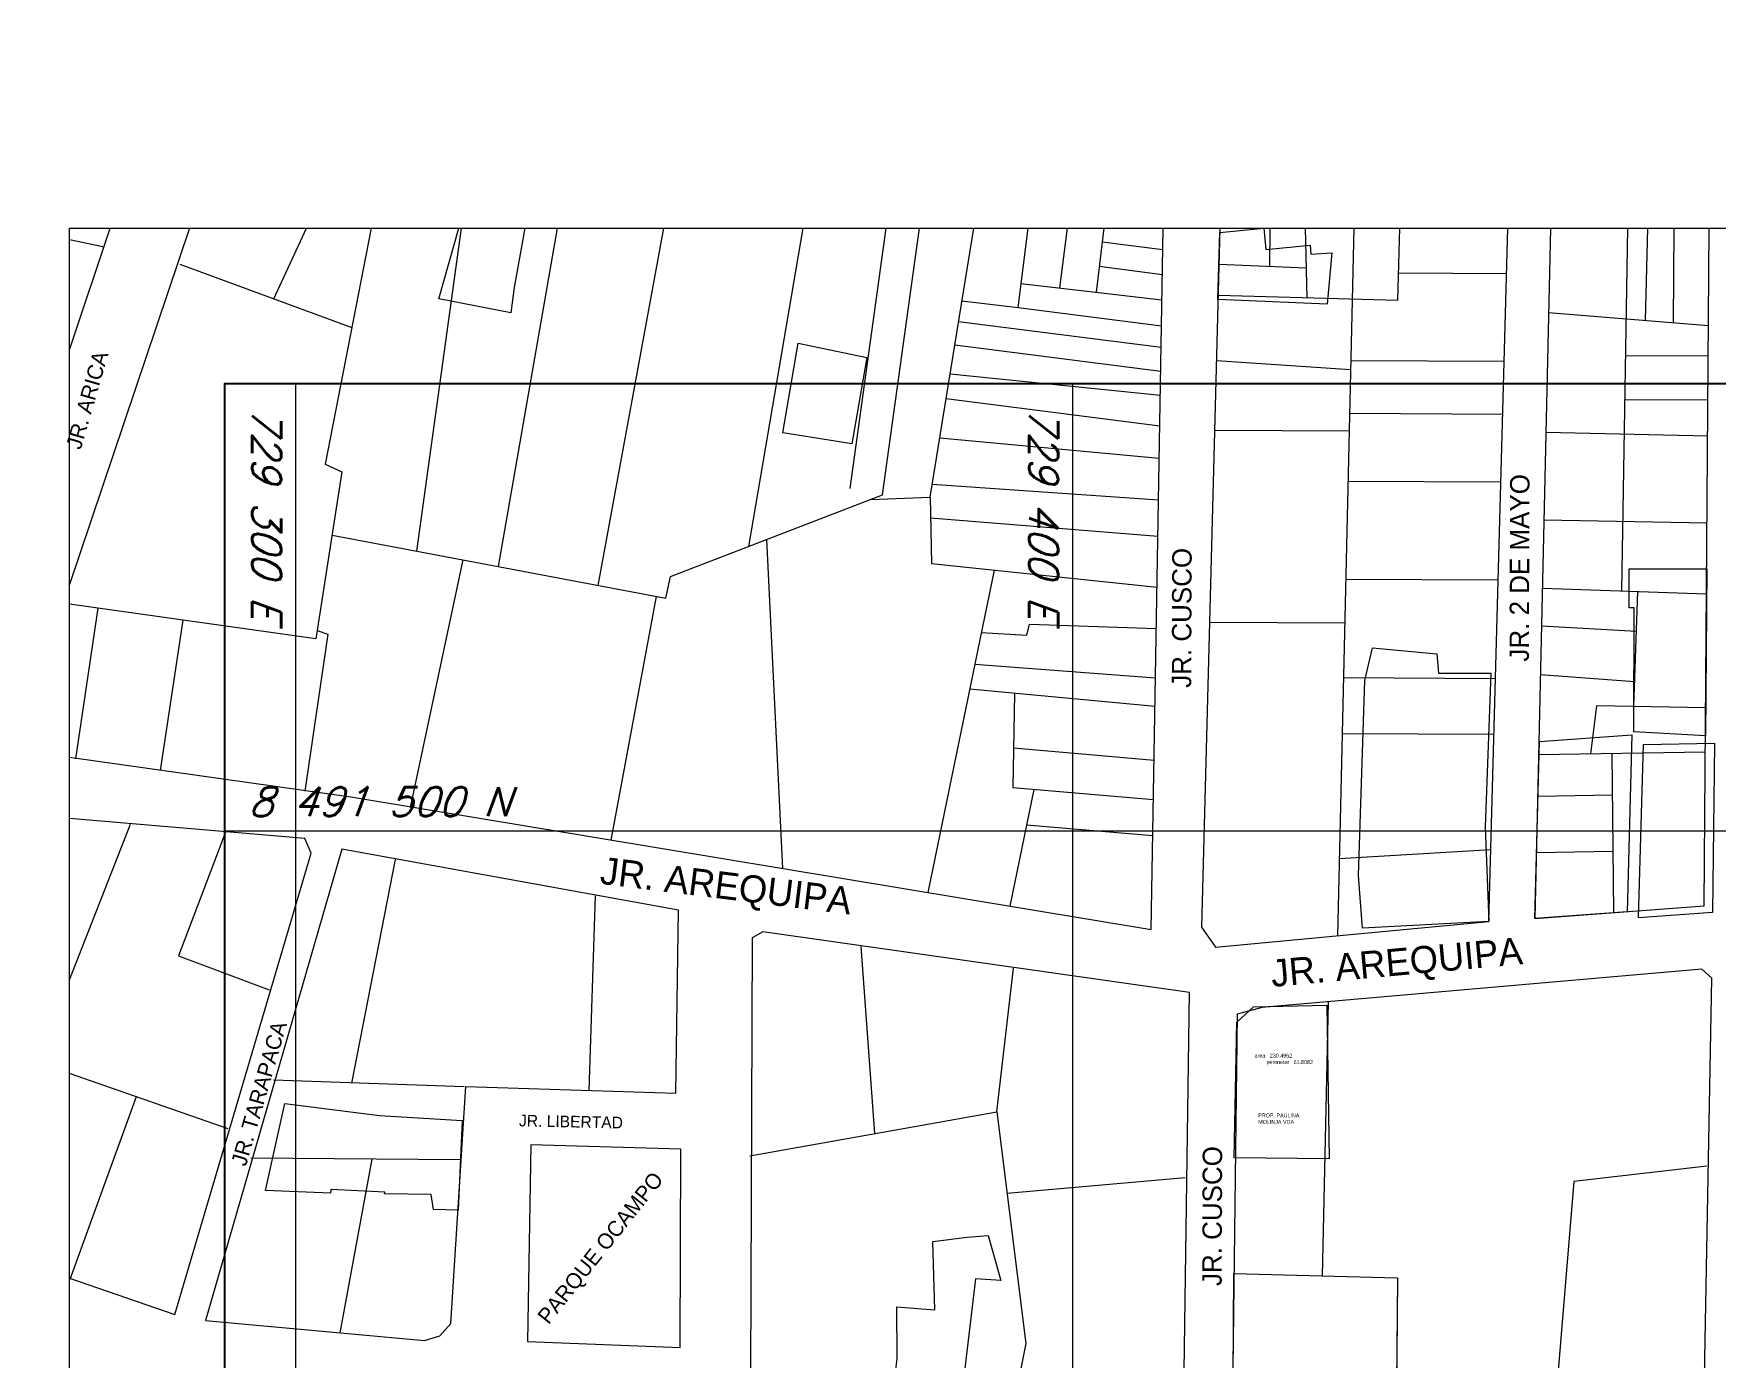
# Model space of a CAD drawing. Header units: metres. Extents: x 729055 to 735546, y 8489029 to 8491869.
# Drawn here: x 729266.3 to 729482.8, y 8491432.1 to 8491602.7 of the extents above; entities that cross this region are included whole.
import ezdxf
from ezdxf.enums import TextEntityAlignment as Align

# ---------------------------------------------------------------- set-up
doc = ezdxf.new("R2010")
doc.units = ezdxf.units.M
for name, color, linetype, lineweight in [('CATASTRO', 1, 'Continuous', 18), ('GRILLAS', 7, 'Continuous', 0), ('lotes', 146, 'Continuous', 18), ('TEXTO', 7, 'Continuous', 0)]:
    doc.layers.add(name, color=color, linetype=linetype, lineweight=lineweight)
doc.styles.add('SIMPLEX', font='simplex.shx', dxfattribs={"width": 0.75, "oblique": 20, "height": 1.75})
doc.styles.get("Standard").update_dxf_attribs({"font": 'BELL.TTF'})

msp = doc.modelspace()

# ---------------------------------------------------------------- linework, layer by layer
at = {"lineweight": 0}
for p, q in [((729330.248, 8491459.553), (729329.833, 8491434.241)), ((729349.552, 8491459.004), (729330.248, 8491459.553)), ((729349.466, 8491433.447), (729349.552, 8491459.004)), ((729329.833, 8491434.241), (729349.466, 8491433.447))]:
    msp.add_line(p, q, dxfattribs=at)
at = {"color": 5, "lineweight": -3, "flags": 128}
msp.add_lwpolyline([(729830.647, 8491557.588), (729830.647, 8491201.81), (729290.867, 8491201.81), (729290.867, 8491557.588), (729830.647, 8491557.588)], close=True, dxfattribs=at)
at = {"color": 251}
msp.add_circle((729547.655, 8491375.445), 493.151, dxfattribs=at)
at = {"layer": 'CATASTRO'}
for p, q in [((729270.867, 8491561.931), (729276.124, 8491577.588)), ((729286.321, 8491577.588), (729270.867, 8491531.7)), ((729410.095, 8491487.294), (729411.634, 8491577.588)), ((729418.924, 8491577.588), (729416.558, 8491487.603)), ((729453.56, 8491488.304), (729455.979, 8491577.588)), ((729461.472, 8491577.588), (729459.481, 8491488.712)), ((729481.276, 8491490.354), (729481.917, 8491577.588)), ((729270.867, 8491509.474), (729307.094, 8491504.366)), ((729307.094, 8491504.366), (729410.095, 8491487.294)), ((729301.151, 8491499.012), (729270.867, 8491501.603)), ((729301.959, 8491497.143), (729301.151, 8491499.012)), ((729284.432, 8491437.714), (729301.959, 8491497.143)), ((729305.903, 8491497.636), (729288.374, 8491436.93)), ((729349.265, 8491489.781), (729305.903, 8491497.636)), ((729348.925, 8491466.221), (729349.265, 8491489.781)), ((729459.481, 8491488.712), (729481.276, 8491490.354)), ((729416.558, 8491487.603), (729418.35, 8491484.998)), ((729418.35, 8491484.998), (729453.56, 8491488.304)), ((729358.726, 8491486.234), (729358.532, 8491430.171)), ((729360.112, 8491487.002), (729358.726, 8491486.234)), ((729414.999, 8491479.16), (729360.112, 8491487.002)), ((729480.939, 8491482.163), (729424.368, 8491477.236)), ((729482.265, 8491481.019), (729480.939, 8491482.163)), ((729481.045, 8491416.688), (729482.265, 8491481.019)), ((729414.236, 8491423.515), (729414.999, 8491479.16)), ((729424.368, 8491477.236), (729421.132, 8491476.386)), ((729421.132, 8491476.386), (729420.494, 8491423.015)), ((729319.963, 8491436.557), (729321.894, 8491467.076)), ((729321.894, 8491467.076), (729348.925, 8491466.221)), ((729270.867, 8491442.37), (729284.432, 8491437.714)), ((729288.374, 8491436.93), (729316.54, 8491434.349)), ((729318.554, 8491434.946), (729319.963, 8491436.557)), ((729316.54, 8491434.349), (729318.554, 8491434.946))]:
    msp.add_line(p, q, dxfattribs=at)
at = {"layer": 'GRILLAS'}
msp.add_lwpolyline([(729270.867, 8491181.81), (729270.867, 8491577.588), (729850.647, 8491577.588), (729850.647, 8491181.81)], close=True, dxfattribs=at)
for points in [[(729290.867, 8491201.81), (729830.647, 8491201.81), (729830.647, 8491557.588), (729290.867, 8491557.588), (729290.867, 8491201.81)], [(729290.867, 8491201.81), (729290.867, 8491557.588), (729830.647, 8491557.588), (729830.647, 8491201.81), (729290.867, 8491201.81)], [(729300, 8491201.81), (729300, 8491557.588)], [(729400, 8491201.81), (729400, 8491557.588)], [(729290.867, 8491500), (729830.647, 8491500)]]:
    msp.add_lwpolyline(points, dxfattribs=at)
at = {"layer": 'lotes'}
for p, q in [((729297.162, 8491568.506), (729301.357, 8491577.588)), ((729309.684, 8491577.588), (729303.776, 8491547.221)), ((729315.556, 8491536.008), (729321.313, 8491577.588)), ((729326.092, 8491534.019), (729333.688, 8491577.588)), ((729338.896, 8491531.602), (729347.38, 8491577.588)), ((729358.29, 8491536.622), (729365.302, 8491577.588)), ((729371.328, 8491544.069), (729375.969, 8491577.588)), ((729375.52, 8491543.262), (729380.273, 8491577.588)), ((729381.625, 8491542.97), (729387.24, 8491577.588)), ((729392.986, 8491567.384), (729394.26, 8491577.588)), ((729399.258, 8491577.588), (729398.305, 8491569.918)), ((729403.99, 8491577.588), (729402.989, 8491569.375)), ((729425.357, 8491577.588), (729425.307, 8491572.691)), ((729429.909, 8491577.588), (729430.115, 8491568.658)), ((729436.177, 8491577.588), (729434.047, 8491486.472)), ((729441.81, 8491568.346), (729442.068, 8491577.588)), ((729470.655, 8491530.892), (729471.425, 8491577.588)), ((729473.954, 8491577.588), (729473.662, 8491565.738)), ((729477.334, 8491577.588), (729477.255, 8491565.451)), ((729270.867, 8491576.133), (729275.162, 8491575.251)), ((729403.777, 8491575.842), (729411.587, 8491574.845)), ((729285.072, 8491572.956), (729307.198, 8491564.812)), ((729403.394, 8491572.703), (729411.533, 8491571.664)), ((729418.803, 8491572.976), (729430.027, 8491572.485)), ((729393.324, 8491570.495), (729411.477, 8491568.392)), ((729441.908, 8491571.838), (729455.821, 8491571.771)), ((729385.726, 8491568.255), (729392.986, 8491567.384)), ((729418.697, 8491568.963), (729441.81, 8491568.346)), ((729385.295, 8491565.598), (729411.373, 8491562.268)), ((729392.986, 8491567.384), (729411.42, 8491565.03)), ((729461.229, 8491566.731), (729481.825, 8491565.086)), ((729384.806, 8491562.58), (729411.32, 8491559.195)), ((729471.155, 8491561.227), (729481.796, 8491561.183)), ((729418.477, 8491560.575), (729435.752, 8491559.408)), ((729435.779, 8491560.579), (729455.516, 8491560.483)), ((729384.201, 8491558.853), (729411.267, 8491556.099)), ((729383.683, 8491555.656), (729411.2, 8491552.143)), ((729471.061, 8491555.562), (729481.755, 8491555.518)), ((729435.62, 8491553.77), (729455.331, 8491553.674)), ((729382.864, 8491550.608), (729411.13, 8491548.003)), ((729418.241, 8491551.605), (729435.567, 8491551.521)), ((729460.884, 8491551.344), (729481.721, 8491550.887)), ((729305.936, 8491546.24), (729302.586, 8491524.736)), ((729303.776, 8491547.221), (729305.936, 8491546.24)), ((729381.894, 8491544.628), (729411.038, 8491542.643)), ((729435.416, 8491545.021), (729455.094, 8491544.925)), ((729348.218, 8491532.74), (729375.52, 8491543.262)), ((729373.979, 8491542.668), (729381.625, 8491542.97)), ((729381.625, 8491542.97), (729381.795, 8491534.407)), ((729381.678, 8491540.285), (729410.958, 8491537.943)), ((729460.631, 8491540.035), (729481.638, 8491539.668)), ((729304.663, 8491538.065), (729347.604, 8491529.958)), ((729362.684, 8491495.152), (729360.622, 8491537.52)), ((729314.763, 8491503.009), (729321.522, 8491534.882)), ((729389.883, 8491533.569), (729381.335, 8491492.061)), ((729381.795, 8491534.407), (729410.847, 8491531.395)), ((729347.604, 8491529.958), (729348.218, 8491532.74)), ((729435.121, 8491532.423), (729454.753, 8491532.328)), ((729460.434, 8491531.238), (729481.571, 8491530.524)), ((729472.19, 8491516.001), (729472.71, 8491530.823)), ((729302.586, 8491524.736), (729270.867, 8491529.174)), ((729271.689, 8491509.285), (729274.579, 8491528.654)), ((729340.58, 8491498.816), (729346.426, 8491530.181)), ((729285.453, 8491527.133), (729282.53, 8491507.754)), ((729394.099, 8491525.175), (729394.434, 8491526.633)), ((729394.434, 8491526.633), (729410.756, 8491526.067)), ((729417.59, 8491526.88), (729434.989, 8491526.796)), ((729460.325, 8491526.387), (729472.531, 8491525.725)), ((729304.108, 8491525.308), (729301.161, 8491505.124)), ((729302.751, 8491525.796), (729304.108, 8491525.308)), ((729388.226, 8491525.524), (729394.099, 8491525.175)), ((729410.647, 8491519.663), (729387.381, 8491521.419)), ((729460.185, 8491520.151), (729472.304, 8491519.239)), ((729410.585, 8491516.019), (729386.725, 8491518.233)), ((729434.824, 8491519.725), (729454.408, 8491519.629)), ((729392.503, 8491517.697), (729392.275, 8491505.566)), ((729467.402, 8491516.085), (729466.632, 8491509.928)), ((729481.463, 8491515.837), (729467.402, 8491516.085)), ((729434.656, 8491512.529), (729454.213, 8491512.434)), ((729410.466, 8491509.073), (729392.37, 8491510.645)), ((729459.954, 8491509.817), (729481.421, 8491510.173)), ((729469.366, 8491509.973), (729469.58, 8491489.473)), ((729394.965, 8491505.338), (729391.911, 8491490.308)), ((729392.275, 8491505.566), (729410.38, 8491504.036)), ((729459.833, 8491504.451), (729469.422, 8491504.625)), ((729270.867, 8491480.81), (729278.734, 8491500.866)), ((729410.301, 8491499.355), (729394.025, 8491500.713)), ((729290.969, 8491499.817), (729284.887, 8491483.912)), ((729307.202, 8491467.523), (729312.816, 8491496.295)), ((729434.279, 8491496.425), (729453.811, 8491497.592)), ((729459.671, 8491497.198), (729469.497, 8491497.396)), ((729337.738, 8491466.575), (729338.558, 8491491.628)), ((729284.887, 8491483.912), (729296.575, 8491479.543)), ((729372.703, 8491485.113), (729374.461, 8491461.014)), ((729390.218, 8491463.814), (729392.359, 8491482.301)), ((729432.121, 8491442.692), (729432.92, 8491477.929)), ((729291.289, 8491461.628), (729270.867, 8491468.737)), ((729279.471, 8491465.742), (729270.933, 8491442.229)), ((729321.684, 8491467.023), (729297.113, 8491467.871)), ((729358.418, 8491458.163), (729390.218, 8491463.814)), ((729390.218, 8491463.814), (729393.974, 8491433.969)), ((729321.089, 8491457.641), (729294.215, 8491457.841)), ((729309.801, 8491457.725), (729305.677, 8491435.344)), ((729391.534, 8491453.352), (729414.462, 8491455.362)), ((729481.596, 8491456.795), (729464.491, 8491454.835)), ((729464.491, 8491454.835), (729461.412, 8491418.062)), ((729420.733, 8491443.009), (729441.808, 8491442.421)), ((729441.808, 8491442.421), (729441.584, 8491419.545)), ((729393.974, 8491433.969), (729392.352, 8491426.04))]:
    msp.add_line(p, q, dxfattribs=at)
for points in [[(729329.465, 8491577.588), (729328.117, 8491569.976), (729327.691, 8491566.693), (729318.411, 8491568.527), (729320.992, 8491577.588)], [(729438.59, 8491523.573), (729446.854, 8491522.794), (729447.059, 8491520.303), (729453.81, 8491520.281), (729453.071, 8491500.495), (729453.559, 8491488.304), (729437.281, 8491487.473), (729436.783, 8491494.255), (729437.58, 8491519.343)]]:
    msp.add_lwpolyline(points, dxfattribs=at)
for points in [[(729433.323, 8491574.417), (729432.722, 8491567.824), (729418.683, 8491568.437), (729418.91, 8491577.054), (729424.593, 8491577.609), (729424.861, 8491574.862), (729430.534, 8491575.415), (729430.649, 8491574.241)], [(729433.323, 8491574.417), (729432.722, 8491567.824), (729418.683, 8491568.437), (729418.91, 8491577.054), (729424.593, 8491577.609), (729424.861, 8491574.862), (729430.534, 8491575.415), (729430.649, 8491574.241)], [(729433.323, 8491574.417), (729432.722, 8491567.824), (729418.683, 8491568.437), (729418.91, 8491577.054), (729424.593, 8491577.609), (729424.861, 8491574.862), (729430.534, 8491575.415), (729430.649, 8491574.241)], [(729364.673, 8491562.815), (729373.475, 8491560.937), (729371.576, 8491549.843), (729362.696, 8491551.269)], [(729481.595, 8491533.728), (729481.437, 8491512.227), (729472.2, 8491512.729), (729472.245, 8491528.728), (729471.595, 8491528.728), (729471.595, 8491533.728)], [(729438.59, 8491523.573), (729446.854, 8491522.794), (729447.059, 8491520.303), (729453.81, 8491520.281), (729453.071, 8491500.495), (729453.559, 8491488.304), (729437.281, 8491487.473), (729436.783, 8491494.255), (729437.58, 8491519.343)], [(729459.481, 8491488.712), (729460.08, 8491511.504), (729471.95, 8491512.348), (729471.35, 8491489.56)], [(729473.446, 8491511.105), (729482.596, 8491511.295), (729482.346, 8491489.495), (729472.826, 8491488.815)], [(729420.786, 8491457.907), (729421.106, 8491475.357), (729423.236, 8491477.327), (729432.686, 8491477.527), (729432.986, 8491457.737)], [(729296.11, 8491453.687), (729298.596, 8491464.875), (729310.764, 8491463.325), (729321.391, 8491462.685), (729320.901, 8491451.165), (729317.702, 8491451.252), (729317.43, 8491453.173), (729311.431, 8491453.254), (729311.444, 8491453.454), (729304.524, 8491453.824), (729304.453, 8491453.329)], [(729376.877, 8491427.869), (729377.373, 8491431.989), (729377.34, 8491438.689), (729380.583, 8491438.437), (729382.226, 8491438.309), (729381.974, 8491447.104), (729386.402, 8491447.661), (729389.111, 8491447.865), (729390.751, 8491442.106), (729387.492, 8491442.317), (729385.614, 8491426.812)], [(729420.594, 8491423.015), (729420.733, 8491443.009), (729441.808, 8491442.421), (729441.585, 8491419.633), (729422.391, 8491421.065)]]:
    msp.add_lwpolyline(points, close=True, dxfattribs=at)

# ---------------------------------------------------------------- texts
at = {"layer": 'lotes', "char_height": 0.5, "width": 8.15541, "attachment_point": 1}
for s, insert in [(' area   230.4962\\P         perimeter   61.8082', (729423.202, 8491471.3)), ('PROP. PAULINA MOLINJA VDA ', (729423.864, 8491463.604))]:
    msp.add_mtext(s, dxfattribs=dict(at, insert=insert))
at = {"layer": 'TEXTO', "lineweight": 0}
for s, height, rotation, p in [('JR. ARICA', 2, 73.93623, (729272.313, 8491548.996)), ('JR. 2 DE MAYO', 2.5, 89.80581, (729458.701, 8491521.789)), ('JR. CUSCO', 2.5, 89.80581, (729415.237, 8491518.415)), ('JR. TARAPACA', 2, 73.93623, (729293.566, 8491456.696)), ('JR. LIBERTAD', 1.5, 358.80581, (729328.71, 8491461.947)), ('JR. CUSCO', 2.5, 89.80581, (729419.16, 8491441.374)), ('PARQUE OCAMPO', 2, 51.46786, (729332.516, 8491436.329))]:
    msp.add_text(s, height=height, rotation=rotation, dxfattribs=at).set_placement(p)
at = {"layer": 'TEXTO', "style": 'SIMPLEX', "oblique": 20}
for s, p in [('729 300 E', (729296.25, 8491554.588)), ('729 400 E', (729396.25, 8491554.588))]:
    msp.add_text(s, height=3.75, rotation=270, dxfattribs=at).set_placement(p, align=Align.MIDDLE_LEFT)
msp.add_text('8 491 500 N', height=3.75, dxfattribs=at).set_placement((729293.867, 8491503.75), align=Align.MIDDLE_LEFT)
at = {"layer": 'TEXTO'}
for rotation, p in [(352.96659, (729339.03, 8491493.196)), (5.21079, (729425.646, 8491479.887))]:
    msp.add_text('JR. AREQUIPA', height=3.5, rotation=rotation, dxfattribs=at).set_placement(p)

doc.saveas('drawing.dxf')
